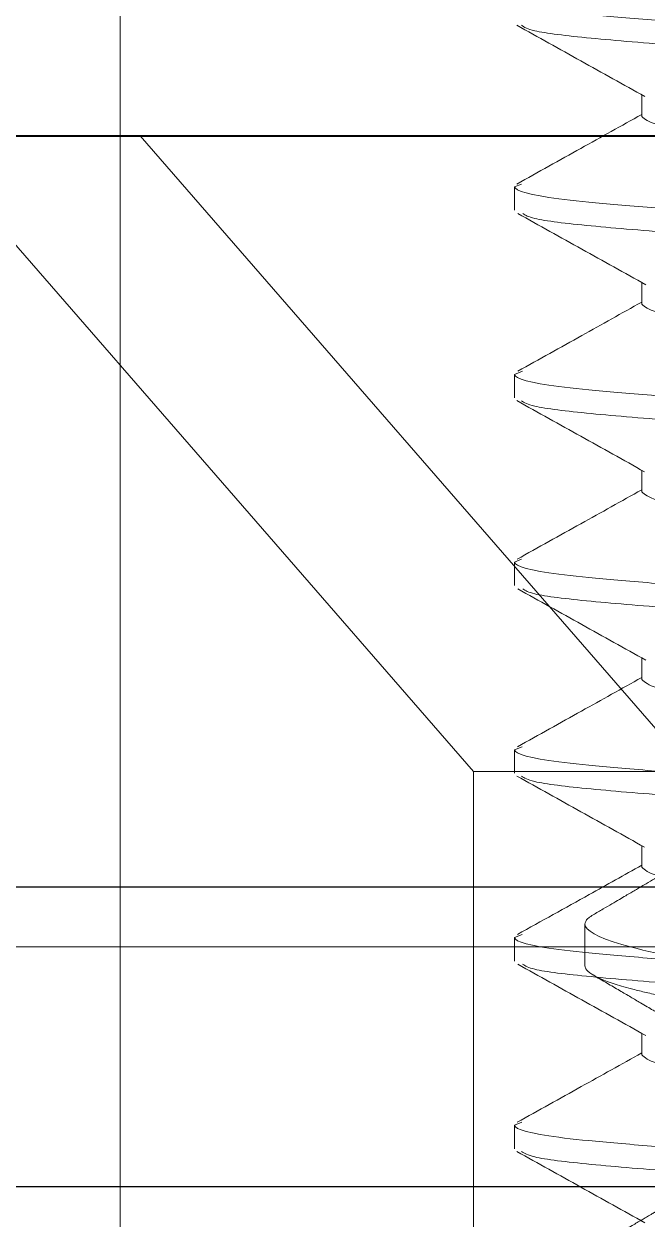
# Model space of a CAD drawing. Extents: x -82 to 113, y -82 to 93.
# Drawn here: x 22.9345 to 23.0382, y 71.4431 to 71.6421 of the extents above; entities that cross this region are included whole.
import ezdxf

# ---------------------------------------------------------------- set-up
doc = ezdxf.new("R2010")
doc.units = 0
doc.header["$MEASUREMENT"] = 0
doc.linetypes.add('HIDDEN', pattern=[0.375, 0.25, -0.125])
doc.linetypes.add('SLD-Solid', pattern=[0])
doc.layers.get('0').update_dxf_attribs({"linetype": 'CONTINUOUS'})
for name, color, linetype in [('Ballons', 7, 'CONTINUOUS'), ('DIM', 7, 'CONTINUOUS'), ('VENT', 5, 'CONTINUOUS')]:
    doc.layers.add(name, color=color, linetype=linetype)

# ---------------------------------------------------------------- blocks, each defined once
blk = doc.blocks.new('23203')
at = {"color": 7, "linetype": 'Continuous', "lineweight": 15}
blk.add_line((12.64105947333065, 64.41369291623442), (12.64105947333065, 67.76369291623442), dxfattribs=at)
blk = doc.blocks.new('25218')
at = {"color": 7, "linetype": 'Continuous', "lineweight": 15}
blk.add_line((0.2494999999999976, 0), (-0.2495000000000012, 0), dxfattribs=at)
at = {"color": 7, "linetype": 'HIDDEN', "lineweight": 0}
for p, q in [((-0.1925000000000026, 0), (-0.1005000000000003, -0.1058338934643217)), ((-0.1005000000000003, -0.1058338934643217), (0.1005000000000003, -0.1058338934643217)), ((-0.1005000000000003, -0.1058338934643217), (-0.1005000000000003, -0.4499999999999886)), ((0.4375, -0.1349999999999909), (-0.4375, -0.1349999999999909))]:
    blk.add_line(p, q, dxfattribs=at)
blk = doc.blocks.new('20254')
at = {"color": 7, "linetype": 'SLD-Solid', "lineweight": 15}
for p, q in [((0.1000000006247959, 0.06907132791545223), (0, 0.1559999962080667)), ((0, 0.1559999962080667), (0, -0.1559999962080667)), ((0.1381944446076488, 0.08200000106232608), (0.1312500002471353, 0.08200000106232608))]:
    blk.add_line(p, q, dxfattribs=at)
for points, knots in [([(0.1297186506457493, 0.08061683120747887), (0.1297595477449107, 0.0806934488851283), (0.1299667305154486, 0.08108159041719887), (0.130328121085185, 0.08151551540660762), (0.130799752364716, 0.08193013709291108), (0.1311005982546405, 0.08197681868513484), (0.1312500002471353, 0.08200000106232608)], [0, 0, 0, 0, 0.07665042198253144, 0.3883074133295774, 0.696229550398349, 1, 1, 1, 1]), ([(0.1312500006247959, 0.08199999999999363), (0.1322523448427617, 0.08199999999999363), (0.1334207363070874, 0.08000430731785002), (0.1358685964673612, 0.07169174763502895), (0.1371412378638084, 0.06538352633729971), (0.1389047226338533, 0.0538845431715913), (0.1394685053064038, 0.04972636773393901), (0.140521836254635, 0.0410537568056526), (0.141011943657837, 0.03654823249938488), (0.1426616169579518, 0.02193872575354305), (0.1438983840016448, 0.01098591681456185), (0.1463793950442209, -0.01098591697844142), (0.1476161620871252, -0.02193872591041668), (0.1492658353852789, -0.03654823263887863), (0.1497559427877206, -0.0410537569385383), (0.1508092737374014, -0.04972636785976192), (0.1513730564105771, -0.05388454329239778), (0.153136541182036, -0.0653835264387368), (0.1544091825787461, -0.0716917477177077), (0.1568570427380394, -0.08000430735916098), (0.158025434197981, -0.08200000001910723), (0.1590277784175242, -0.08200000000000784)], [0, 0, 0, 0, 0.125, 0.125, 0.2499999999999999, 0.2499999999999999, 0.3124999999999999, 0.3124999999999999, 0.3749999999999999, 0.3749999999999999, 0.5, 0.5, 0.625, 0.625, 0.6875, 0.6875, 0.75, 0.75, 0.875, 0.875, 1, 1, 1, 1]), ([(0.1381944446076488, 0.08200000106232608), (0.1383219586947249, 0.08198229965215376), (0.1385784998754929, 0.08194668679736594), (0.1389778171126039, 0.0816565365207822), (0.1393895281134689, 0.08118682310460201), (0.1398134558453847, 0.08051641237561569), (0.1402454623388607, 0.07965238834606225), (0.140684066966891, 0.0785963548702), (0.1411276682490055, 0.07735276135458946), (0.1415773789346133, 0.07591681640739978), (0.1420605407984468, 0.07418804217186903), (0.1425760234635973, 0.07212807562567036), (0.1431217155606248, 0.06970056095977384), (0.1436658536967599, 0.06703371708432826), (0.1442056377674135, 0.06414266984162964), (0.1447383308184698, 0.061044684060235), (0.1452534917385648, 0.05780799335161646), (0.1457492027878118, 0.05446223184257803), (0.1462241219311338, 0.0510355882650515), (0.1466838607089471, 0.04749451478828348), (0.1471285805863474, 0.04385773257926928), (0.1475538369273366, 0.04011903284028051), (0.1479886552646263, 0.03626089678292033), (0.1484404836742215, 0.03226154163412787), (0.1489152258260305, 0.02805661184659414), (0.1494122527399426, 0.0236550975590859), (0.1499300034666078, 0.01906991782816192), (0.1504585971611121, 0.01438868045494246), (0.1509954932370476, 0.00963394306661769), (0.1515379923073539, 0.004829523195709839), (0.1520570384929698, 0.0002329088207346786), (0.1525498526185913, -0.004131520223964458), (0.1530146098210992, -0.008247360783514068), (0.1534758325634584, -0.01233197023189803), (0.1539318265842837, -0.01637026089007065), (0.1543782996202836, -0.0203242353979789), (0.1548138578160092, -0.024181474006852), (0.1552372326291476, -0.02793099409491617), (0.1556498597288609, -0.03158496918946696), (0.1560754115211154, -0.03535442652619736), (0.1565114405616157, -0.03921277869791595), (0.156955432642377, -0.04315670140466921), (0.1574183322285805, -0.04698408662090969), (0.1578980880251351, -0.05070662010537319), (0.1583945365683945, -0.0543055851874783), (0.1588804327679156, -0.05759038117756177), (0.1593519792307632, -0.06056919516952064), (0.1598059854218334, -0.06325533928320226), (0.1602657421646612, -0.06579398664705138), (0.1607295762207741, -0.0681738990651155), (0.1611929533004144, -0.07037175122631822), (0.1616541134374998, -0.07238231238000026), (0.1621113587626866, -0.07420199869875432), (0.1625657923580945, -0.07583702696886974), (0.1630441203903175, -0.07737396540892405), (0.1635434819069346, -0.07876545567606286), (0.1640601105825112, -0.07996106053950314), (0.1645633904871815, -0.08088215965518941), (0.1650508515953035, -0.08153172898833816), (0.1655217975356322, -0.08191560177237989), (0.1659506597714824, -0.08203555309283672), (0.1663562027662593, -0.08193931110295694), (0.166755743002021, -0.08165522235239564), (0.1671379307158247, -0.08123174340930461), (0.1673906130298661, -0.0808123591170613), (0.1675028474928126, -0.080626080267308)], [0, 0, 0, 0, 0.0142273266916945, 0.02862346641462657, 0.04317440161802694, 0.05786505431888877, 0.07267936277322627, 0.08733311026409905, 0.1020729588628486, 0.1168814104620546, 0.1317405157692135, 0.1494697452246007, 0.1672133210563988, 0.1849396751583872, 0.2026174635389274, 0.2202158305119359, 0.2377047593041075, 0.2542703753385422, 0.2706861045319809, 0.2869294627526904, 0.302979413013895, 0.3188294889984375, 0.334770316758597, 0.3509148791299152, 0.3672430299628101, 0.3845217080944535, 0.4019512973362723, 0.4195035764312256, 0.4371490401265677, 0.4548571877327087, 0.4725968473976839, 0.4877708833535756, 0.5029251894350552, 0.5180401891429314, 0.53309661301301, 0.5480756697444048, 0.5626943396307099, 0.5772042483159273, 0.5915895880873402, 0.6058354173539041, 0.6225929034856973, 0.6391851660567348, 0.6559633492424147, 0.6729568979511094, 0.6901418897282127, 0.7074925838846341, 0.7224434931693255, 0.7374775749745714, 0.7525761919760812, 0.7677202441961513, 0.782890183566657, 0.7977954663376507, 0.8126880325579282, 0.827549271387087, 0.8423607965084797, 0.8599031323143308, 0.8773201538542766, 0.8945837653278262, 0.9116674143108509, 0.9285463343576723, 0.9451976790539607, 0.9594250049211643, 0.9738211446440964, 0.9883720798474968, 1, 1, 1, 1]), ([(0.1297200966707095, 0.08064214008177828), (0.1293911245597528, 0.0800818894969666), (0.1287752759079268, 0.07903307850097008), (0.1279139632269306, 0.07756756013097288), (0.127178537845829, 0.0763169740216938), (0.126567607966102, 0.07527869332658099), (0.1260529647987028, 0.07440446832411851), (0.1255958810670279, 0.07362834833416798), (0.1251589807165701, 0.07288681116268947), (0.1245960000082249, 0.07193165387934641), (0.12391841154475, 0.07078279723064895), (0.1231568584011313, 0.06949264064272143), (0.1224832366970645, 0.06835236111577103), (0.121966777815004, 0.06747875674493287), (0.1215576596033685, 0.06678707275601425), (0.1211729697101021, 0.06613695876437475), (0.1207274652480521, 0.06538448497647664), (0.1202625524729228, 0.0645997078025573), (0.1198353221894806, 0.06387899334139036), (0.1194696425938986, 0.06326244956458993), (0.1191321315306837, 0.06269367333236175), (0.118799720933815, 0.06213375412700373), (0.118418509042904, 0.06149197095717795), (0.1179593745960332, 0.06071946175980258), (0.1173950186076382, 0.05977078661983626), (0.1169204362822782, 0.05897351190756694), (0.1166337177274457, 0.05849268107519379), (0.1165724057414579, 0.05838986005868207)], [0, 0, 0, 0, 0.07541510873743948, 0.1411800316721316, 0.197308230007809, 0.2438103525372884, 0.2810075357948681, 0.3150593046724592, 0.3483590039890247, 0.3809071012733351, 0.4437497777795937, 0.5031716719473438, 0.5547967184642335, 0.5974705719695589, 0.6209638257915961, 0.6480731150332099, 0.6851520742337794, 0.7224627106306096, 0.7539457454996887, 0.7823980736803994, 0.8056647666077295, 0.8307118072439271, 0.857978252018066, 0.892306757470952, 0.9350212568127856, 0.9861049251090881, 1, 1, 1, 1]), ([(0.1580598140795431, 0.04973158966309654), (0.1578349106663524, 0.05010483772041141), (0.1574283701884127, 0.05077952932005303), (0.1568799390152762, 0.05169158506591032), (0.1564352471511086, 0.05243189494473199), (0.1560704755856221, 0.05303975529717775), (0.1557604292484172, 0.05355681655422018), (0.1554712700174008, 0.05403932739369566), (0.15516130044184, 0.05455690773830213), (0.1547948423240939, 0.05516923015134978), (0.1543655284080003, 0.05588718841390516), (0.1539127077327009, 0.05664516148971188), (0.1534863441959686, 0.0573594673293627), (0.1531331916451961, 0.05795158518976962), (0.1528308277678576, 0.05845880880214338), (0.152522499926711, 0.05897630738577675), (0.1521521202243861, 0.05959829232419622), (0.1515689721121376, 0.06057827941246785), (0.15081987885101, 0.06183854647805731), (0.1499879925290628, 0.06324001402147417), (0.1492518264395954, 0.06448161024475496), (0.1486265033101972, 0.0655372205321072), (0.1480904784349235, 0.06644276854785858), (0.147630551101237, 0.06722024192865206), (0.1472026917833844, 0.06794385560347393), (0.1468189949650025, 0.06859312268090889), (0.1464401141777643, 0.0692344944131662), (0.1460472264959733, 0.06989983771428854), (0.1455655349506699, 0.07071594859921504), (0.1449945505383567, 0.0716838818697596), (0.1442671209654947, 0.07291778633519641), (0.1433665490270783, 0.07444656569241204), (0.1422762166754552, 0.0762992360938739), (0.1410463851498349, 0.0783908481013782), (0.140180702261361, 0.07986501642386656), (0.1397244558911623, 0.08064195675056851)], [0, 0, 0, 0, 0.03637471181218409, 0.06575174878480071, 0.0888319860300369, 0.1084595669995503, 0.1249247103977125, 0.1391554081491831, 0.1554340131191393, 0.1752871195244207, 0.1987210097255802, 0.2252575059784266, 0.2489890851215295, 0.2681636540436123, 0.2828092082136914, 0.2982791229072436, 0.3184447661580208, 0.3432344098590859, 0.3934654708627606, 0.4408186902418298, 0.4792718001201926, 0.5139493661937665, 0.5432308231025295, 0.5671099397725312, 0.5893520555413982, 0.6133992948081963, 0.6300602018156047, 0.6515308164311729, 0.6778973731507675, 0.7091642824780336, 0.7453363261722683, 0.7974579109714071, 0.8572653095808181, 0.924773626379862, 1, 1, 1, 1]), ([(0.1852758921770885, 0.08064254341046251), (0.1849378091174003, 0.08006677798512385), (0.1842988718428487, 0.07897864895559792), (0.1833954891595724, 0.07744161176034936), (0.1826033089548389, 0.07609462993848126), (0.1819223101434702, 0.07493740805738014), (0.1813524961499837, 0.0739696902885072), (0.1809193656941446, 0.07323442783805945), (0.1806067047333073, 0.07270387542681078), (0.1803853317211548, 0.07232829651209727), (0.1802099175507053, 0.07203075003951653), (0.1800377291010165, 0.07173874072167052), (0.1798383415331841, 0.07140063926173923), (0.1795718916802613, 0.07094892626608384), (0.179193562963448, 0.07030775981705517), (0.1787257969616149, 0.06951538223566445), (0.1782049675117037, 0.06863362561662711), (0.1776031015246673, 0.06761527345668128), (0.1769613493564677, 0.06653026979182641), (0.1762505320721885, 0.0653295418780857), (0.1756633578929083, 0.06433855156659263), (0.175148881679192, 0.06347092079316496), (0.1747171923409709, 0.06274334727534381), (0.1742901460312538, 0.06202405778951459), (0.173901346940994, 0.0613696106423447), (0.1735746577527593, 0.06082001024581984), (0.1732727743374483, 0.06031238353436663), (0.1729412612450787, 0.05975519264923435), (0.1725358498307159, 0.05907421465624907), (0.1720786658393791, 0.05830686859262357), (0.1716103183435678, 0.05752146520681833), (0.1711301568130708, 0.0567169339340694), (0.170649468763969, 0.05591226128326809), (0.1701633028764462, 0.0550992476825769), (0.1696690943568342, 0.05427355906350328), (0.1691192376904169, 0.05335598808197517), (0.1686409112966487, 0.05255851016558211), (0.1683447591311307, 0.05206583906425521), (0.1682629066292094, 0.05192967135400295)], [0, 0, 0, 0, 0.06002702882316004, 0.1134440342300686, 0.1602622926768739, 0.2004902323610279, 0.2341359816777943, 0.2612057049158014, 0.2771957962261815, 0.2894913436298165, 0.3003939151548717, 0.3082426667430428, 0.3199629211095896, 0.335678077477724, 0.3553860871090372, 0.3868838646764904, 0.4183889383499568, 0.4474379428333324, 0.4932109369159211, 0.5316975585341849, 0.5728636699870435, 0.5967475785313846, 0.6223668505205073, 0.6489091731792264, 0.6719398376082364, 0.6907907012871138, 0.7063791061632447, 0.725027103830633, 0.7490701916167135, 0.7776175277984567, 0.8053155013071946, 0.8312658711766304, 0.8618336211385921, 0.8895668393854231, 0.9164134308950829, 0.948329809753282, 0.9857190497369426, 1, 1, 1, 1])]:
    blk.add_open_spline(points, degree=3, knots=knots, dxfattribs=at)
blk = doc.blocks.new('25342')
at = {"color": 7, "linetype": 'Continuous', "lineweight": 15}
for p, q in [((2.371094072252276, -0.07385881635998004), (2.374673724233169, -0.07385881635998004)), ((2.402343831252395, -0.07385881635998004), (2.405924803218035, -0.07385881635998004)), ((2.43359344358754, -0.07385881635998004), (2.437173828893293, -0.07385881635998004)), ((2.464843349252632, -0.07385881635998004), (2.468424614548219, -0.07385881635998004)), ((2.496093401582691, -0.07385881635998004), (2.49967364022347, -0.07385881635998004)), ((2.52734360057773, -0.07385881635998004), (2.530924279213423, -0.07385881635998004)), ((2.35546882608979, -0.09499999921856528), (2.359374954299199, -0.09499999921856528)), ((2.359862615332361, -0.09380839215078396), (2.359374954299199, -0.09499999921856528)), ((2.386718731754875, -0.09499999921856528), (2.390625006629257, -0.09499999921856528)), ((2.391133640753473, -0.09375715107605487), (2.390625006629257, -0.09499999921856528)), ((2.417968784084941, -0.09499999921856528), (2.421875058959323, -0.09499999921856528)), ((2.422394692956466, -0.09373010055521291), (2.421875058959323, -0.09499999921856528)), ((2.449218689750033, -0.09499999921856528), (2.453124964624408, -0.09499999921856528)), ((2.453597812495367, -0.09384448090055031), (2.453124964624408, -0.09499999921856528)), ((2.480468742080092, -0.09499999921856528), (2.484375016954473, -0.09499999921856528)), ((2.484919730661893, -0.0936688770958014), (2.484375016954473, -0.09499999921856528)), ((2.511718794410157, -0.09499999921856528), (2.515625069284532, -0.09499999921856528)), ((2.516083397323222, -0.0938796529942394), (2.515625069284532, -0.09499999921856528))]:
    blk.add_line(p, q, dxfattribs=at)
for points, knots in [([(2.355000671497955, -0.09385599410087764), (2.354695460184253, -0.09336876890118617), (2.353942653602836, -0.09216702335475446), (2.352866076608173, -0.08302817717112276), (2.351638855977001, -0.06809622334746734), (2.350260632090105, -0.04805322328057571), (2.348881384324557, -0.02472878030843617), (2.34765628807299, 4.108039419747911e-07), (2.346431120597202, 0.02472710794292965), (2.345052093968235, 0.04805930179658446), (2.343673062108941, 0.06807401003261049), (2.342447909881543, 0.08310786603927767), (2.341222757393226, 0.09306972165580163), (2.340308714181056, 0.09434913985489857), (2.339843726592271, 0.09499999921857238)], [0, 0, 0, 0, 0.05749851342338539, 0.1418206251996576, 0.226142761119197, 0.3134564995098845, 0.4007702643719334, 0.4850923752024763, 0.5694144860330995, 0.6567282508951484, 0.7440420167853128, 0.8283641270901917, 0.9126862388664639, 1, 1, 1, 1]), ([(2.359375003291397, -0.09499999999999886), (2.358677218936108, -0.09499999999999886), (2.357981537474679, -0.09235066122673175), (2.357053596244356, -0.08526154170728972), (2.356777910830367, -0.08245736538135162), (2.356185412172096, -0.07577926219825315), (2.355868284418889, -0.07188132684937187), (2.354876324236159, -0.0586803776116156), (2.354160463451102, -0.04782255738852115), (2.352783542111865, -0.02438231777251332), (2.352126321913651, -0.01187500000001052), (2.350998684669143, 0.0118749999999892), (2.35034146447093, 0.02438231777251332), (2.3489645431317, 0.04782255738852115), (2.348248682346643, 0.0586803776116156), (2.347256722163905, 0.07188132684937898), (2.346939594410699, 0.07577926219825315), (2.346347095752428, 0.08245736538135162), (2.346071410338446, 0.08526154170728972), (2.345143469108116, 0.09235066122673885), (2.344447787646686, 0.09499999999999886), (2.343750003291397, 0.09499999999999886)], [0, 0, 0, 0, 0.1250000000000001, 0.1250000000000001, 0.1875000000000001, 0.1875000000000001, 0.2500000000000002, 0.2500000000000002, 0.3750000000000002, 0.3750000000000002, 0.5000000000000002, 0.5000000000000002, 0.6250000000000003, 0.6250000000000003, 0.7500000000000003, 0.7500000000000003, 0.8125000000000002, 0.8125000000000002, 0.8750000000000002, 0.8750000000000002, 1, 1, 1, 1]), ([(2.38617533803221, -0.09367222289048982), (2.385895822013531, -0.09321457538941047), (2.385169146260395, -0.09202479977626865), (2.384116108342177, -0.08301186044633369), (2.382888977735526, -0.06810076180503444), (2.381510416117315, -0.04805199636175672), (2.380131553576533, -0.02472908847892086), (2.378906137280111, 4.896060730175122e-07), (2.377680993257776, 0.02472708029036852), (2.376302199358584, 0.04805931290359666), (2.374923084634759, 0.06807400750025039), (2.373698027506329, 0.08310786898981348), (2.372472573102762, 0.09306971896214833), (2.371558686632717, 0.09434913907777087), (2.371093778922337, 0.09499999921857238)], [0, 0, 0, 0, 0.05296276282415153, 0.1376906974578896, 0.2224186048752234, 0.3101525651123712, 0.3978864966846379, 0.4826144303680957, 0.5673423383137041, 0.6550762698859708, 0.7428102301231184, 0.8275381375404524, 0.9122660721741904, 0.9999999999999999, 0.9999999999999999, 0.9999999999999999, 0.9999999999999999]), ([(2.390625003291397, -0.09499999999999886), (2.389927218936108, -0.09499999999999886), (2.389231537474679, -0.09235066122673175), (2.388303596244356, -0.08526154170728972), (2.388027910830367, -0.08245736538135162), (2.387435412172096, -0.07577926219825315), (2.387118284418889, -0.07188132684937187), (2.386126324236159, -0.0586803776116156), (2.385410463451095, -0.04782255738852115), (2.384033542111865, -0.02438231777251332), (2.383376321913651, -0.01187500000001052), (2.382248684669143, 0.0118749999999892), (2.38159146447093, 0.02438231777251332), (2.3802145431317, 0.04782255738852115), (2.379498682346643, 0.0586803776116156), (2.378506722163905, 0.07188132684937898), (2.378189594410699, 0.07577926219825315), (2.377597095752435, 0.08245736538135162), (2.377321410338439, 0.08526154170728972), (2.376393469108116, 0.09235066122673885), (2.375697787646686, 0.09499999999999886), (2.375000003291397, 0.09499999999999886)], [0, 0, 0, 0, 0.1250000000000001, 0.1250000000000001, 0.1875000000000001, 0.1875000000000001, 0.2500000000000002, 0.2500000000000002, 0.3750000000000003, 0.3750000000000003, 0.5000000000000003, 0.5000000000000003, 0.6250000000000004, 0.6250000000000004, 0.7500000000000004, 0.7500000000000004, 0.8125000000000004, 0.8125000000000004, 0.8750000000000004, 0.8750000000000004, 1, 1, 1, 1]), ([(2.417508402736637, -0.09387490471575433), (2.417200544006384, -0.0933846991849947), (2.416445044615919, -0.09218171241446527), (2.415365943870505, -0.08302979256312426), (2.41413907429358, -0.06809576678801932), (2.412760519084003, -0.04805335061958971), (2.411381361870035, -0.02472874808216829), (2.410156236571666, 4.02141601796302e-07), (2.408931097701775, 0.02472711098067748), (2.407551982798985, 0.04805929605961978), (2.40617327364491, 0.06807401770716126), (2.404947801493165, 0.08310786259361436), (2.403722732704829, 0.09306972229339294), (2.402808678015042, 0.09434914006988038), (2.402343684587422, 0.09499999921857238)], [0, 0, 0, 0, 0.05796280919515725, 0.1422433821510433, 0.2265239536362607, 0.3137947069552011, 0.4010654592465322, 0.4853460312571548, 0.5696266032678576, 0.6568973555591888, 0.7441680813921989, 0.8284486784794588, 0.9127292514353448, 1, 1, 1, 1]), ([(2.421875003291397, -0.09499999999999886), (2.421177218936108, -0.09499999999999886), (2.420481537474679, -0.09235066122673175), (2.419553596244356, -0.08526154170728972), (2.419277910830367, -0.08245736538135162), (2.418685412172096, -0.07577926219825315), (2.418368284418889, -0.07188132684937187), (2.417376324236159, -0.0586803776116156), (2.416660463451102, -0.04782255738852115), (2.415283542111865, -0.02438231777250621), (2.414626321913651, -0.01187500000001052), (2.413498684669143, 0.0118749999999892), (2.41284146447093, 0.02438231777251332), (2.4114645431317, 0.04782255738852115), (2.410748682346636, 0.0586803776116156), (2.409756722163912, 0.07188132684937898), (2.409439594410699, 0.07577926219825315), (2.408847095752435, 0.08245736538135162), (2.408571410338446, 0.08526154170728972), (2.407643469108116, 0.09235066122673885), (2.406947787646686, 0.09499999999999886), (2.406250003291397, 0.09499999999999886)], [0, 0, 0, 0, 0.1250000000000003, 0.1250000000000003, 0.1875000000000004, 0.1875000000000004, 0.2500000000000005, 0.2500000000000005, 0.3750000000000004, 0.3750000000000004, 0.5000000000000003, 0.5000000000000003, 0.6250000000000002, 0.6250000000000002, 0.7500000000000002, 0.7500000000000002, 0.8125000000000001, 0.8125000000000001, 0.875, 0.875, 1, 1, 1, 1]), ([(2.44866898943355, -0.09365637390691006), (2.448391597929323, -0.09320133180452217), (2.447666940182629, -0.09201257951924191), (2.446616392246348, -0.08301038821684159), (2.445388780039657, -0.06810117896312562), (2.444010670607938, -0.04805187411930945), (2.442631370073798, -0.02472912888413958), (2.441406366672886, 5.082750504925571e-07), (2.440180876942328, 0.02472707208485048), (2.438802173236496, 0.04805931444943212), (2.437423054634252, 0.0680740073203907), (2.436197924877931, 0.08310786675103543), (2.434972766502192, 0.09306972147047787), (2.434058724096168, 0.09434913979240633), (2.433593736917487, 0.09499999921857238)], [0, 0, 0, 0, 0.05256949787252151, 0.1373325905553591, 0.2220957075077266, 0.3098660721699821, 0.3976364634420368, 0.4823995551741992, 0.5671626726550604, 0.6549330362838233, 0.7427034285893702, 0.8274665197931195, 0.9122296124759571, 1, 1, 1, 1]), ([(2.453125003291397, -0.09499999999999886), (2.452427218936108, -0.09499999999999886), (2.451731537474679, -0.09235066122673175), (2.450803596244356, -0.08526154170728972), (2.450527910830367, -0.08245736538135162), (2.449935412172096, -0.07577926219825315), (2.449618284418889, -0.07188132684937187), (2.448626324236159, -0.0586803776116156), (2.447910463451102, -0.04782255738852115), (2.446533542111865, -0.02438231777251332), (2.445876321913651, -0.01187500000001052), (2.444748684669143, 0.0118749999999892), (2.44409146447093, 0.02438231777251332), (2.4427145431317, 0.04782255738852825), (2.441998682346643, 0.0586803776116156), (2.441006722163912, 0.07188132684937898), (2.440689594410699, 0.07577926219825315), (2.440097095752428, 0.08245736538135162), (2.439821410338446, 0.08526154170728972), (2.438893469108116, 0.09235066122673885), (2.438197787646686, 0.09499999999999886), (2.437500003291397, 0.09499999999999886)], [0, 0, 0, 0, 0.1250000000000003, 0.1250000000000003, 0.1875000000000004, 0.1875000000000004, 0.2500000000000004, 0.2500000000000004, 0.3750000000000003, 0.3750000000000003, 0.5000000000000003, 0.5000000000000003, 0.6250000000000003, 0.6250000000000003, 0.7500000000000002, 0.7500000000000002, 0.8125000000000002, 0.8125000000000002, 0.8750000000000001, 0.8750000000000001, 1, 1, 1, 1]), ([(2.480011440696209, -0.0938824121290267), (2.479702601459515, -0.09339102603473037), (2.478946205528743, -0.09218754409978658), (2.477865814062142, -0.08303043182041847), (2.476639072916143, -0.06809558828477691), (2.475260403344755, -0.04805340460185192), (2.473881569854647, -0.02472872553842365), (2.472656146035625, 3.939035906341815e-07), (2.471431004020268, 0.0247271069506283), (2.470052209564777, 0.04805930564680239), (2.468673094990642, 0.06807400936985175), (2.467448037823495, 0.08310786849917662), (2.466222583430067, 0.09306971908989681), (2.465308696958637, 0.09434913912084397), (2.464843789247546, 0.09499999921857238)], [0, 0, 0, 0, 0.05814697352272212, 0.1424110959134423, 0.2266751912367445, 0.3139288838376948, 0.4011825479306797, 0.4854466693763215, 0.5697107652250064, 0.6569644293179913, 0.7442181219189414, 0.8284822172422437, 0.9127463396329638, 1, 1, 1, 1]), ([(2.484375003291397, -0.09499999999999886), (2.483677218936108, -0.09499999999999886), (2.482981537474679, -0.09235066122673175), (2.482053596244356, -0.08526154170728972), (2.481777910830367, -0.08245736538135162), (2.481185412172096, -0.07577926219825315), (2.480868284418889, -0.07188132684937187), (2.479876324236159, -0.0586803776116156), (2.479160463451102, -0.04782255738852115), (2.477783542111865, -0.02438231777251332), (2.477126321913651, -0.01187500000001052), (2.475998684669143, 0.0118749999999892), (2.47534146447093, 0.02438231777251332), (2.4739645431317, 0.04782255738852825), (2.473248682346643, 0.0586803776116156), (2.472256722163912, 0.07188132684937898), (2.471939594410699, 0.07577926219825315), (2.471347095752428, 0.08245736538135162), (2.471071410338446, 0.08526154170728972), (2.470143469108116, 0.09235066122673885), (2.469447787646686, 0.09499999999999886), (2.468750003291397, 0.09499999999999886)], [0, 0, 0, 0, 0.1250000000000002, 0.1250000000000002, 0.1875000000000002, 0.1875000000000002, 0.2500000000000002, 0.2500000000000002, 0.3750000000000002, 0.3750000000000002, 0.5000000000000001, 0.5000000000000001, 0.6250000000000001, 0.6250000000000001, 0.7500000000000001, 0.7500000000000001, 0.8125000000000001, 0.8125000000000001, 0.875, 0.875, 1, 1, 1, 1]), ([(2.511167187449033, -0.0936520197905395), (2.51089039632739, -0.09319769472870831), (2.510166336273642, -0.09200922225623742), (2.509116292464689, -0.08300998728217479), (2.50788899038551, -0.06810128404451632), (2.50651055505967, -0.04805184881340807), (2.505131365584454, -0.02472913513688724), (2.503906248640057, 5.042026813839584e-07), (2.502681107541385, 0.02472708254906308), (2.501301993256376, 0.04805930379855283), (2.49992328393607, 0.06807401571333571), (2.49869781182732, 0.08310786311685092), (2.497472743027714, 0.09306972215715348), (2.496558688339469, 0.09434914002394379), (2.496093694912638, 0.09499999921857238)], [0, 0, 0, 0, 0.05246138723384368, 0.1372341520049758, 0.2220069152968508, 0.3097873228455557, 0.3975677293606503, 0.4823404931809987, 0.5671132570014279, 0.6548936635165225, 0.7426740434187815, 0.8274468324622127, 0.9122195972333449, 0.9999999999999999, 0.9999999999999999, 0.9999999999999999, 0.9999999999999999]), ([(2.515625003291397, -0.09499999999999886), (2.514927218936108, -0.09499999999999886), (2.514231537474679, -0.09235066122673175), (2.513303596244356, -0.08526154170728972), (2.513027910830367, -0.08245736538135162), (2.512435412172103, -0.07577926219825315), (2.512118284418889, -0.07188132684937187), (2.511126324236159, -0.0586803776116156), (2.510410463451102, -0.04782255738852115), (2.509033542111865, -0.02438231777250621), (2.508376321913651, -0.01187500000001052), (2.507248684669143, 0.0118749999999892), (2.50659146447093, 0.02438231777251332), (2.5052145431317, 0.04782255738852115), (2.504498682346643, 0.0586803776116156), (2.503506722163912, 0.07188132684937898), (2.503189594410699, 0.07577926219825315), (2.502597095752435, 0.08245736538135162), (2.502321410338446, 0.08526154170728972), (2.501393469108116, 0.09235066122673885), (2.500697787646686, 0.09499999999999886), (2.500000003291397, 0.09499999999999886)], [0, 0, 0, 0, 0.1249999999999999, 0.1249999999999999, 0.1875, 0.1875, 0.25, 0.25, 0.3750000000000001, 0.3750000000000001, 0.5000000000000001, 0.5000000000000001, 0.625, 0.625, 0.75, 0.75, 0.8125, 0.8125, 0.8749999999999999, 0.8749999999999999, 1, 1, 1, 1]), ([(2.542509932041639, -0.09387884633688515), (2.542201592072821, -0.09338802039363969), (2.541445704012524, -0.09218477233076783), (2.540365795032059, -0.08303012883836658), (2.539138959441416, -0.06809567739017552), (2.537760634873123, -0.04805337111689312), (2.536381392269888, -0.02472874306867823), (2.535156373867913, 4.065407068765126e-07), (2.533930888139537, 0.02472710042543014), (2.532552183324363, 0.04805930673526859), (2.531173065020617, 0.06807400930782848), (2.529947935187103, 0.08310786622947575), (2.528722776831579, 0.0930697216062768), (2.527808734422791, 0.09434913983820081), (2.527343747242703, 0.09499999921857238)], [0, 0, 0, 0, 0.05805948200412576, 0.1423314317703449, 0.2266033544666318, 0.3138651246640281, 0.4011269213170303, 0.4853988445386684, 0.5696707933598016, 0.656932562529694, 0.7441943602101998, 0.8284662829064867, 0.9127382070732913, 0.9999999999999999, 0.9999999999999999, 0.9999999999999999, 0.9999999999999999]), ([(2.546875003291397, -0.09499999999999886), (2.546177218936108, -0.09499999999999886), (2.545481537474679, -0.09235066122673175), (2.544553596244356, -0.08526154170728972), (2.544277910830367, -0.08245736538135162), (2.543685412172096, -0.07577926219825315), (2.543368284418889, -0.07188132684937187), (2.542376324236152, -0.0586803776116156), (2.541660463451095, -0.04782255738852115), (2.540283542111865, -0.02438231777250621), (2.539626321913651, -0.01187500000001052), (2.538498684669143, 0.0118749999999892), (2.53784146447093, 0.02438231777251332), (2.5364645431317, 0.04782255738852825), (2.535748682346643, 0.0586803776116156), (2.534756722163912, 0.07188132684937898), (2.534439594410699, 0.07577926219825315), (2.533847095752435, 0.08245736538135162), (2.533571410338446, 0.08526154170728972), (2.532643469108116, 0.09235066122673885), (2.531947787646686, 0.09499999999999886), (2.531250003291397, 0.09499999999999886)], [0, 0, 0, 0, 0.1249999999999998, 0.1249999999999998, 0.1874999999999997, 0.1874999999999997, 0.2499999999999997, 0.2499999999999997, 0.3749999999999998, 0.3749999999999998, 0.4999999999999999, 0.4999999999999999, 0.6249999999999999, 0.6249999999999999, 0.7499999999999998, 0.7499999999999998, 0.8124999999999999, 0.8124999999999999, 0.8749999999999999, 0.8749999999999999, 1, 1, 1, 1]), ([(2.371093778922337, -0.07385881635998004), (2.370628804647545, -0.07335288426134667), (2.369714844871645, -0.07235841722830116), (2.368489595558692, -0.06461327623575386), (2.367264346932437, -0.05292386905759372), (2.365885411261942, -0.03736418346220916), (2.36450648221637, -0.01922574354010465), (2.363281215131273, -4.279778167415316e-07), (2.362056033300092, 0.01922748593265311), (2.360676839591164, 0.03735784895772554), (2.359298871160497, 0.05294701383690636), (2.35807097902461, 0.0645302632493241), (2.357033104988318, 0.07147780543819238), (2.356322418072814, 0.07239693478757658), (2.356058712608707, 0.07273798430793477)], [0, 0, 0, 0, 0.08800210810677554, 0.1729781438782496, 0.257954182061812, 0.3459562767353094, 0.4339583799665184, 0.5189344170805194, 0.6039104541946011, 0.69191255742581, 0.7799146063334665, 0.8648906871514932, 0.9498667229229673, 1, 1, 1, 1]), ([(2.402343684587422, -0.07385881635998004), (2.401878766594805, -0.07335288409339569), (2.400964917214431, -0.07235841647615615), (2.399739704487686, -0.06461327236063852), (2.398514147593453, -0.05292387687274669), (2.397135536663797, -0.03736418399390118), (2.395756497744699, -0.01922571843342524), (2.394531341014059, -5.177900987973771e-07), (2.393305821970372, 0.01922784235296149), (2.391926996317537, 0.03735642467206901), (2.390548774327307, 0.0529522861741043), (2.389320665235317, 0.06451130573767472), (2.388314101507035, 0.07133569695638897), (2.387637037312224, 0.07224306504098621), (2.387406590475344, 0.07255189854094368)], [0, 0, 0, 0, 0.08855884600467087, 0.1740725199549267, 0.259586239236742, 0.3481450717231362, 0.4367039588767847, 0.5222176341780616, 0.6077313523836302, 0.6962901934818846, 0.7848490720236774, 0.8703627484012827, 0.9558764223515386, 1, 1, 1, 1]), ([(2.43359344358754, -0.07385817011744678), (2.433128645745747, -0.07335232229156219), (2.432214921302908, -0.07235789959570127), (2.430989491072417, -0.06461324290305015), (2.429764338495595, -0.05292387772915674), (2.428385297646287, -0.03736418832330912), (2.427006689370863, -0.01922573010180173), (2.425781124818506, -4.384096072840293e-07), (2.424555940037656, 0.0192274956708971), (2.423177064960548, 0.03735779897620972), (2.421798696564899, 0.05294723311275362), (2.420571201891704, 0.0645294451664995), (2.419534411004882, 0.07147126091607703), (2.418825362290114, 0.07238984923935021), (2.418563217218001, 0.07272946398969538)], [0, 0, 0, 0, 0.08800755883616063, 0.173009963541836, 0.2580123280126731, 0.3460416864710524, 0.4340710077097792, 0.5190734137583968, 0.604075777159422, 0.6921050983981488, 0.780134456856528, 0.8651368213273651, 0.9501392260330405, 1, 1, 1, 1]), ([(2.464843349252632, -0.07385799136951476), (2.464378525840765, -0.07335216725132909), (2.463464720409469, -0.07235775773003894), (2.462239606509478, -0.06461322986656626), (2.461014357117385, -0.05292388049302588), (2.45963542149282, -0.03736418612757575), (2.458256493052701, -0.01922572162649772), (2.457031223580714, -5.096710395946502e-07), (2.455806050750901, 0.0192277966102381), (2.454426822261226, 0.03735664308803166), (2.453048983078794, 0.05295144370645488), (2.451820624712632, 0.06451436358523921), (2.450809271193613, 0.07135756094276502), (2.450127023016208, 0.07226672713381532), (2.449891441978345, 0.07258066320865453)], [0, 0, 0, 0, 0.08844681910780758, 0.1738793305542035, 0.2593118444256452, 0.3477866702073419, 0.4362615045927206, 0.5216940173888553, 0.6071265301850712, 0.69560136457045, 0.78407614434046, 0.8695087010753906, 0.9549412125217864, 1, 1, 1, 1]), ([(2.496093401582691, -0.07385820220041239), (2.495628581480673, -0.07335235102048898), (2.494714819047921, -0.0723579280108737), (2.493489717535915, -0.06461323714551526), (2.492264157130315, -0.05292388795554359), (2.490885547319216, -0.03736417602563336), (2.489506507560165, -0.01922573867569355), (2.488281352992438, -4.474020514066979e-07), (2.487055826074936, 0.01922757602987701), (2.485677030768763, 0.03735745799428258), (2.484298696028276, 0.0529484902702464), (2.483070993648653, 0.06452492993735603), (2.482042189240865, 0.0714361209516099), (2.481341350296091, 0.07235178685745325), (2.481087374933594, 0.07268361285269975)], [0, 0, 0, 0, 0.08814514324454623, 0.1732793400635625, 0.2584135820129742, 0.3465794241137908, 0.4347453206392694, 0.5198795188033114, 0.6050137596812523, 0.6931796103557128, 0.7813454983075518, 0.866479697543146, 0.9516138943621623, 1, 1, 1, 1]), ([(2.52734360057773, -0.07385864219532579), (2.526878681435278, -0.07335273331474212), (2.525964800284946, -0.07235827955377516), (2.524739555647272, -0.06461326691584901), (2.523514333980771, -0.05292386962550921), (2.52213531072163, -0.03736419393716517), (2.520756703724722, -0.01922571613610558), (2.519531117138946, -4.868650762546167e-07), (2.51830601941824, 0.01922768238942751), (2.516926805926481, 0.03735709082197758), (2.515548829711889, 0.05294979523635845), (2.514320987744384, 0.06452026980626613), (2.513299716857787, 0.07140081824294953), (2.512607314915194, 0.07231355975891773), (2.512361626984095, 0.07263743171952797)], [0, 0, 0, 0, 0.08829676744757867, 0.1735629791023466, 0.2588291931774397, 0.3471317971100685, 0.435434363707514, 0.5207006194894461, 0.6059668324914066, 0.6942694450109697, 0.7825720030214763, 0.8678382170965695, 0.9531044715313909, 1, 1, 1, 1]), ([(2.343150141729616, -0.0733673603706606), (2.345125645229594, -0.07690607577036701), (2.349078609600241, -0.08398701280393084), (2.353025999328601, -0.09107147627060641), (2.355000671497955, -0.09461546199410975)], [0, 0, 0, 0, 0.4997524173611991, 1, 1, 1, 1]), ([(2.374305741817466, -0.07319959855865932), (2.376284567925012, -0.07674303726919618), (2.380244808222649, -0.08383454911056276), (2.384197731438768, -0.09093108171840925), (2.386175484697183, -0.09448166687305104)], [0, 0, 0, 0, 0.4996732417297836, 1, 1, 1, 1]), ([(2.405653913014049, -0.07337350654965746), (2.40763013156154, -0.07691347423171635), (2.411584648897701, -0.08399713589753333), (2.41553322352862, -0.09108335731338713), (2.41750854940161, -0.09462833184543484)], [0, 0, 0, 0, 0.4997369791302844, 1, 1, 1, 1]), ([(2.436802913178141, -0.07319433695277411), (2.43878113915607, -0.07673639908609431), (2.442740027096441, -0.08382488504275898), (2.446691760350497, -0.09091943844236994), (2.448668842768576, -0.09446889785389345)], [0, 0, 0, 0, 0.4996923397986732, 1, 1, 1, 1]), ([(2.468152844354393, -0.07337184740215719), (2.470129838053261, -0.07691302395880939), (2.474086024642752, -0.0839993162481889), (2.478035765695431, -0.09108744765164545), (2.480011734026156, -0.09463348345258993)], [0, 0, 0, 0, 0.4997220566183627, 0.9999999999999999, 0.9999999999999999, 0.9999999999999999, 0.9999999999999999]), ([(2.499305804472741, -0.07319969480754196), (2.501283151715079, -0.0767402109720905), (2.505240139851431, -0.08382535017257453), (2.509190546084369, -0.09091719729113379), (2.511166894119086, -0.09446517623022288)], [0, 0, 0, 0, 0.4997101770853029, 1, 1, 1, 1]), ([(2.530647375745566, -0.07336284125619841), (2.532625086565076, -0.07690517531330698), (2.536582838649835, -0.0839940175551348), (2.540533752101332, -0.09108413654391256), (2.542510372036553, -0.09463128347800165)], [0, 0, 0, 0, 0.4997055846730449, 1, 1, 1, 1]), ([(2.359862175337447, -0.09458346153044772), (2.361840324077605, -0.09103307411191963), (2.365689673247061, -0.0841242504308255), (2.369546463973869, -0.07721665537678746), (2.371421281805659, -0.07385881635998004)], [0, 0, 0, 0, 0.5138917393768442, 1, 1, 1, 1]), ([(2.39113422741336, -0.09454479697710383), (2.39335292896768, -0.09056235495884835), (2.397195881446557, -0.08366447570317348), (2.40104452933938, -0.07677197873548636), (2.402671187470752, -0.07385881635998004)], [0, 0, 0, 0, 0.5773429587035414, 0.9999999999999999, 0.9999999999999999, 0.9999999999999999, 0.9999999999999999]), ([(2.422394399626519, -0.0945264546889959), (2.424372767082041, -0.09097493270085977), (2.428211193606799, -0.08408427335216828), (2.432057308411238, -0.07719653718101682), (2.433921093135837, -0.07385881635998004)], [0, 0, 0, 0, 0.5154110526166233, 1, 1, 1, 1]), ([(2.453597959160341, -0.09460756958527838), (2.455572319619385, -0.09106386237243669), (2.459426769614176, -0.08414565137126573), (2.463286746673027, -0.07723139244174604), (2.465169532151201, -0.07385881635998004)], [0, 0, 0, 0, 0.5122288424344171, 1, 1, 1, 1]), ([(2.484919730661893, -0.09447897190418786), (2.486897272304077, -0.09092868010346677), (2.490727216422307, -0.08405275956144465), (2.494564211642576, -0.07718196557549817), (2.496420024476187, -0.07385881635998004)], [0, 0, 0, 0, 0.5163369441267002, 1, 1, 1, 1]), ([(2.516083250658248, -0.09463164097387278), (2.51805910559294, -0.0910856852825006), (2.521917947188612, -0.08416043936588835), (2.5257831204921, -0.07723715124558339), (2.527669196816412, -0.07385881635998004)], [0, 0, 0, 0, 0.5120331803479303, 0.9999999999999999, 0.9999999999999999, 0.9999999999999999, 0.9999999999999999])]:
    blk.add_open_spline(points, degree=3, knots=knots, dxfattribs=at)
blk = doc.blocks.new('3204-1_Sash_Component')
for p, q in [((-0.06345790263861062, 3.05372341388511), (-0.06299969052838605, 0.009999999999990905)), ((0.06176448530898215, 0.3250000000000539), (0.06176448530886847, 2.828724919317883))]:
    blk.add_line(p, q)
blk = doc.blocks.new('3205_Sash_Yoke_Assembly')
at = {"xscale": -1, "rotation": 270}
blk.add_blockref('3204-1_Sash_Component', (-2.601761474882306, -2.176540323288464), dxfattribs=at)
blk = doc.blocks.new('3200_Meeting_Stile_Assembly')
blk.add_blockref('3205_Sash_Yoke_Assembly', (-1.014875000000017, 2.240000082920659))

msp = doc.modelspace()

# ---------------------------------------------------------------- linework, layer by layer
at = {"linetype": 'Continuous', "flags": 128}
msp.add_lwpolyline([(23.65686297607713, 71.89842610336187), (23.65686297607713, 71.62342610336188), (22.56286297607713, 71.62342610336188), (22.56286297607713, 71.89842610336187)], close=True, dxfattribs=at)
at = {"layer": 'Ballons', "linetype": 'Continuous'}
msp.add_lwpolyline([(23.54736297607713, 72.90611137787435), (23.54736297607713, 71.89842610336188), (23.45986297607713, 71.89842610336188), (23.45986297607713, 71.44842610336188), (22.75986297607713, 71.44842610336188), (22.75986297607713, 71.89842610336188), (22.67236297607713, 71.89842610336188), (22.67236297607713, 72.90611136856529)], dxfattribs=at)

# ---------------------------------------------------------------- block references
at = {"layer": 'Ballons', "xscale": -1, "rotation": 270}
msp.add_blockref('25342', (23.11115993464854, 69.09932329835306), dxfattribs=at)
at = {"layer": 'Ballons'}
msp.add_blockref('25218', (23.1098298591607, 71.62340961388705), dxfattribs=at)
at = {"layer": 'Ballons', "xscale": -0.9997500000000001, "yscale": 0.9997500000000001, "zscale": 0.9997500000000001, "rotation": 90}
msp.add_blockref('20254', (23.1098298591607, 71.62340961388705), dxfattribs=at)
at = {"layer": 'DIM'}
msp.add_blockref('23203', (10.30945046131779, 3.9714547320186), dxfattribs=at)
at = {"layer": 'VENT', "xscale": -1, "rotation": 180}
msp.add_blockref('3200_Meeting_Stile_Assembly', (25.55656821522366, 71.62362920543643), dxfattribs=at)

doc.saveas('drawing.dxf')
